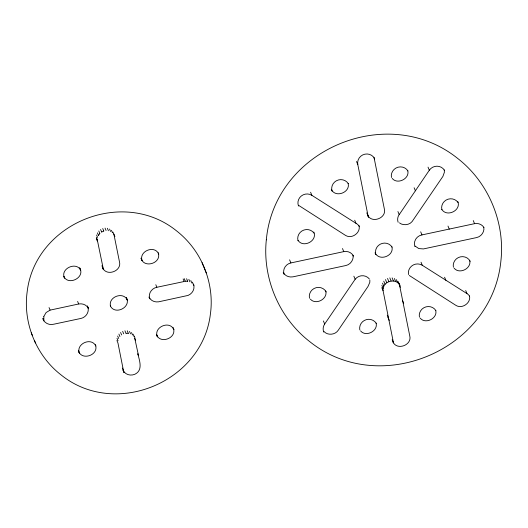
<?xml version="1.0" encoding="UTF-8"?>
<svg xmlns="http://www.w3.org/2000/svg" width="528" height="528" viewBox="0 0 528 528"><rect width="100%" height="100%" fill="white"/><g stroke="black" fill="none" stroke-linecap="round" stroke-linejoin="round"><path stroke-width="0.79" d="M369.838 280.031L369.824 282.315L368.042 286.414L338.243 330.244C335.161 335.056 327.472 335.537 324.053 331.544M392.185 339.748L393.472 342.844L383.077 290.73C381.744 281.437 396.145 277.022 400 285.668M444.424 170.247A9.002 8.692 -22.6 0 0 429.323 170.221L398.554 215.602A9.002 8.692 -22.6 0 0 398.145 222.288M323.743 332.079A9.002 8.692 -22.6 0 1 324.68 324.034L355.153 279.272A9.002 8.692 -22.6 0 1 369.369 278.982M98.432 235.448L99.818 233.548M101.653 232.056L103.805 231.059M414.902 246.563A9.002 8.692 -22.6 0 1 421.971 234.914L474.553 223.667A9.002 8.692 -22.6 0 1 483.938 227.515M283.793 273.352A9.002 8.692 -22.6 0 1 290.882 262.937L343.774 251.625A9.002 8.692 -22.6 0 1 353.536 256.139M184.199 281.503L156.889 287.272C151.622 288.209 147.807 294.01 149.84 298.815M126.02 333.313L128.383 333.326M185.348 281.226L187.711 281.266M421.034 262.218L422.327 265.307L466.99 293.608A9.002 8.692 -22.6 0 1 469.663 296.294M310.596 192.238L311.883 195.334L355.984 223.304A9.002 8.692 -22.6 0 1 359.278 226.413M399.458 222.875C402.613 225.588 409.094 225.383 412.097 221.575L442.893 176.425L444.398 172.227L444.253 169.957M310.365 299.119C315.744 305.488 328.112 298.94 325.717 290.954M392.205 178.424C397.412 184.932 409.933 178.695 407.761 170.65M454.126 268.184C459.334 274.692 471.86 268.455 469.682 260.403M409.266 275.477L455.572 305.158C461.908 309.593 471.247 302.854 469.484 296.003M298.822 205.498L345.695 235.508C352.499 239.474 361.271 231.884 358.895 225.397M420.163 318.107C425.37 324.614 437.897 318.377 435.719 310.332M360.551 330.851C365.759 337.359 378.279 331.122 376.108 323.077M415.12 246.081L418.777 248.569L423.43 248.932L476.639 237.567C481.358 236.623 484.777 231.528 483.767 227.225M298.036 240.379C303.138 248.312 317.737 240.999 313.81 232.016M95.383 345.22C90.479 337.161 75.722 344.157 79.431 353.225L78.401 350.75C81.55 361.317 99.449 354.994 95.383 344.771L95.898 346.005M441.837 209.431C446.734 217.496 461.498 210.52 457.802 201.452M158.334 253.268C153.773 245.005 138.758 251.44 142.078 260.647L141.049 258.172C143.755 268.871 161.885 263.234 158.248 252.859L158.763 254.093M80.665 270.283C76.534 261.122 59.558 268.686 64.634 278.296M392.924 341.893C396.878 350.856 412.17 345.121 409.774 335.993L399.617 285.443L400.389 287.298M110.22 305.666C114.748 315.685 131.736 307.217 126.324 297.614L127.354 300.089C123.407 291.126 108.115 296.868 110.504 305.996M173.791 329.571C169.666 319.948 153.014 327.32 157.456 336.937M202.112 262.799C196.211 250.331 187.367 239.336 176.504 230.835L176.378 230.743C122.621 187.42 35.033 223.377 27.146 291.944L27.126 292.096C22.922 323.09 36.346 355.773 61.07 374.913L61.189 375.005C114.946 418.328 202.541 382.371 210.428 313.804L210.448 313.652C212.83 296.32 209.596 278.546 202.112 262.799L206.263 272.903M473.266 220.572L474.553 223.667M428.03 167.132L429.323 170.221M447.988 226.057L449.275 229.152M465.703 290.519L466.99 293.608M414.117 187.737L415.404 190.826M444.589 277.226L445.876 280.322M420.684 231.818L421.971 234.914M397.914 211.537L399.201 214.632M374.603 158.974L374.088 157.733L384.364 209.062C386.76 218.189 371.468 223.931 367.521 214.969L368.551 217.444M356.499 161.495L357.793 164.584L368.062 215.919L366.775 212.824M399.082 283.232L399.854 285.094M397.973 281.252L399.26 284.348M396.37 279.635L397.657 282.724M394.376 278.48L395.67 281.576M402.653 300.901L403.682 303.376M392.139 277.88L393.426 280.975M389.803 277.867L391.09 280.962M387.526 278.447L388.813 281.543M375.857 254.621L375.085 252.767C379.038 261.73 394.324 255.988 391.934 246.86M385.466 279.576L386.753 282.671M383.764 281.186L385.051 284.275M382.536 283.153L383.823 286.249M354.697 220.209L355.984 223.304M381.863 285.351L383.15 288.446M381.79 287.635L383.077 290.73M387.268 315.163L388.555 318.259M387.935 317.335L389.228 320.423M332.072 191.156L331.3 189.301C335.247 198.264 350.539 192.522 348.143 183.394M342.487 248.536L343.774 251.625M353.866 276.184L355.153 279.272M323.393 320.945L324.68 324.034M289.595 259.842L290.882 262.937M284.024 274.256L283.252 272.402C285.127 275.992 288.908 277.517 292.954 276.837L345.86 265.525C350.579 264.581 353.998 259.486 352.988 255.189M193.987 285.384L193.472 284.15C195.208 288.618 192.608 293.561 188.1 295.409L158.558 301.831C154.486 302.379 150.777 300.722 149.035 297.066L149.549 298.3M192.39 282.157L193.42 284.632M190.806 280.513L191.836 282.988M188.833 279.338L189.862 281.813M186.595 278.711L187.631 281.186M184.259 278.678L185.288 281.153M183.124 278.956L184.153 281.431M155.813 284.717L156.842 287.192M173.91 329.611L173.138 327.756C177.679 337.781 160.063 344.863 156.427 334.462L157.199 336.316M112.926 232.056L114.913 236.584M111.448 230.32L112.477 232.795M109.553 229.027L110.583 231.502M107.369 228.268L108.398 230.743M105.046 228.089L106.075 230.564M102.736 228.505L103.765 230.98M100.597 229.489L101.627 231.964M98.782 230.974L99.812 233.449M97.416 232.855L98.446 235.33M96.578 235.006L97.607 237.481M96.34 237.277L97.37 239.752M96.525 238.399L97.555 240.874M96.71 239.521L97.739 241.996L103.435 269.623M134.211 336.131L134.983 337.986M133.102 334.151L134.132 336.626M135.524 340.197L134.752 338.336L138.151 353.905M131.498 332.528L132.528 335.003M129.512 331.379L130.541 333.854M101.911 265.723L102.94 268.198M103.422 269.722L102.65 267.868C106.603 276.83 121.889 271.088 119.5 261.961L113.876 234.109M138.554 355.654L137.782 353.8C139.55 360.664 143.2 370.28 134.878 374.26C130.403 376.193 125.05 374.59 123.07 370.227L124.1 372.702L122.404 368.056M127.274 330.779L128.304 333.254M124.931 330.766L125.968 333.241M122.661 331.346L123.691 333.821M120.602 332.475L121.631 334.95M118.899 334.079L119.929 336.554M117.665 336.052L118.694 338.527M116.992 338.25L118.021 340.725M116.926 340.534L117.955 343.009L123.433 370.531M80.408 269.669L79.636 267.808C85.642 277.53 68.257 286.024 63.881 276.52L64.396 277.761M77.616 301.429L78.646 303.904M49.045 307.567L50.074 310.042M31.304 332.851L32.333 335.326M34.432 340.474L35.462 342.949M375.632 253.717A9.002 8.692 -22.6 0 1 392.106 247.15M357.793 164.584A9.002 8.692 -22.6 0 1 374.636 158.684M298.511 206.032A9.002 8.692 -22.6 0 1 311.883 195.334M408.52 274.553A9.002 8.692 -22.6 0 1 422.327 265.307M441.883 209.774A9.002 8.692 -22.6 0 1 458.066 202.521M309.507 298.254A9.002 8.692 -22.6 0 1 326.205 291.925M298.016 240.755A9.002 8.692 -22.6 0 1 314.021 233.112M453.387 267.26A9.002 8.692 -22.6 0 1 470.23 261.353M331.841 190.245A9.002 8.692 -22.6 0 1 348.315 183.685M391.459 177.5A9.002 8.692 -22.6 0 1 407.933 170.94M359.806 329.927A9.002 8.692 -22.6 0 1 376.279 323.36M419.417 317.183A9.002 8.692 -22.6 0 1 435.897 310.616M266.323 239.851C262.31 278.005 279.041 317.592 309.263 341.246L309.388 341.339C379.678 398.006 492.749 350.216 500.96 260.264L500.986 260.106C504.999 221.951 488.261 182.365 458.04 158.717L457.921 158.624C387.625 101.95 274.56 149.747 266.343 239.699L266.323 239.851M43.824 316.457L43.89 320.978L42.86 318.503C44.147 323.103 49.157 325.472 53.863 324.192L80.989 318.424C86.552 317.222 90.037 310.853 87.377 305.936L88.407 308.411C86.533 304.821 82.751 303.296 78.705 303.983L50.114 310.121L46.094 312.556L43.824 316.457"/></g></svg>
